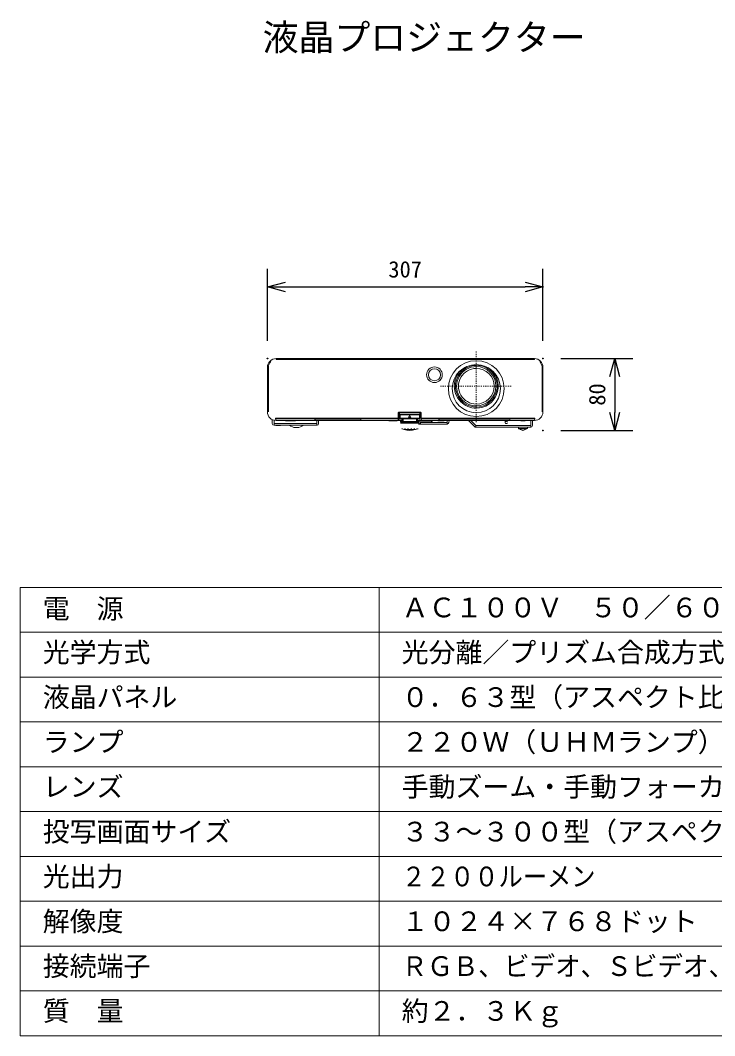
# Model space of a CAD drawing. Units: millimetres, scale not verified. Extents: x -62 to 63, y -57 to 57.
# Drawn here: x -62.5 to 14.9, y -56.5 to 56.7 of the extents above; entities that cross this region are included whole.
import ezdxf
from ezdxf.enums import TextEntityAlignment as Align

# ---------------------------------------------------------------- set-up
doc = ezdxf.new("R2010")
doc.units = ezdxf.units.MM
doc.header["$LTSCALE"] = 0.125
doc.header["$PDMODE"] = 32
doc.header["$PDSIZE"] = 0.0625
doc.linetypes.add('USER1', pattern=[4, 1, -1, 1, -1])
for name, color, linetype, lineweight in [('0-0_0', 7, 'Continuous', 25), ('0-1_WAKU', 1, 'Continuous', 18), ('0-5_GAIKEI', 1, 'Continuous', 18), ('0-6_SUNPO', 7, 'Continuous', 25)]:
    doc.layers.add(name, color=color, linetype=linetype, lineweight=lineweight)
doc.layers.add('0-2_MOJI1', color=7, linetype='Continuous')
doc.layers.add('0-4_DEFPOINTS', color=7, linetype='Continuous')
doc.styles.add('ＭＳ ゴシック', font='')
doc.styles.get('ＭＳ ゴシック').set_extended_font_data('MS Gothic')

# ---------------------------------------------------------------- blocks, each defined once
blk = doc.blocks.new('_OPEN30')
at = {"layer": '0-0_0'}
blk.add_line((0, 0), (-1, 0), dxfattribs=at)
blk.add_lwpolyline([(-1, 0.26795), (0, 0), (-1, -0.26795)], dxfattribs=at)
blk = doc.blocks.new('D6')
at = {"layer": '0-4_DEFPOINTS'}
for p in [(-6.9145, 14.8277), (-6.9145, 6.8277), (1.0855, 6.8277)]:
    blk.add_point(p, dxfattribs=at)
at = {"layer": '0-6_SUNPO'}
for p, q in [((-4.9145, 14.8277), (3.0855, 14.8277)), ((1.0855, 12.8277), (1.0855, 8.8277)), ((-4.9145, 6.8277), (3.0855, 6.8277))]:
    blk.add_line(p, q, dxfattribs=at)
at = {"layer": '0-6_SUNPO', "xscale": 2, "yscale": 2}
for p, rotation in [((1.0855, 14.8277), 90), ((1.0855, 6.8277), 270)]:
    blk.add_blockref('_OPEN30', p, dxfattribs=dict(at, rotation=rotation))
at = {"layer": '0-6_SUNPO', "style": 'ＭＳ ゴシック'}
blk.add_text('80', height=1.833, rotation=90, dxfattribs=at).set_placement((0.5855, 9.5777), align=Align.BOTTOM_LEFT)
blk = doc.blocks.new('D4')
at = {"layer": '0-4_DEFPOINTS'}
for p in [(-6.9145, 22.8223), (-37.6145, 14.8223), (-6.9145, 14.8223)]:
    blk.add_point(p, dxfattribs=at)
at = {"layer": '0-6_SUNPO'}
for p, q in [((-37.6145, 16.8223), (-37.6145, 24.8223)), ((-6.9145, 16.8223), (-6.9145, 24.8223)), ((-35.6145, 22.8223), (-8.9145, 22.8223))]:
    blk.add_line(p, q, dxfattribs=at)
at = {"layer": '0-6_SUNPO', "xscale": 2, "yscale": 2, "rotation": 180}
blk.add_blockref('_OPEN30', (-37.6145, 22.8223), dxfattribs=at)
at = {"layer": '0-6_SUNPO', "xscale": 2, "yscale": 2}
blk.add_blockref('_OPEN30', (-6.9145, 22.8223), dxfattribs=at)
at = {"layer": '0-6_SUNPO', "style": 'ＭＳ ゴシック'}
blk.add_text('307', height=1.833, dxfattribs=at).set_placement((-24.1395, 23.3223), align=Align.BOTTOM_LEFT)

msp = doc.modelspace()

# ---------------------------------------------------------------- linework, layer by layer
at = {"layer": '0-1_WAKU', "color": 4}
for p, q in [((62.5131, -6.5082), (-62.4869, -6.5082)), ((-62.4869, -6.5082), (-62.4869, -56.5082)), ((-22.4869, -56.5082), (-22.4869, -6.5082)), ((-62.4869, -56.5082), (62.5131, -56.5082))]:
    msp.add_line(p, q, dxfattribs=at)
at = {"layer": '0-1_WAKU'}
for p, q in [((-62.4869, -11.5082), (62.5131, -11.5082)), ((-62.4869, -16.5082), (62.5131, -16.5082)), ((-62.4869, -21.5082), (62.5131, -21.5082)), ((-62.4869, -26.5082), (62.5131, -26.5082)), ((-62.4869, -31.5082), (62.5131, -31.5082)), ((-62.4869, -36.5082), (62.5131, -36.5082)), ((-62.4869, -41.5082), (62.5131, -41.5082)), ((-62.4869, -46.5082), (62.5131, -46.5082)), ((-62.4869, -51.5082), (62.5131, -51.5082))]:
    msp.add_line(p, q, dxfattribs=at)
at = {"layer": '0-5_GAIKEI', "linetype": 'USER1'}
for p, q in [((-11.6721, 11.926), (-11.6721, 19.926)), ((-15.6721, 15.926), (-7.6721, 15.926))]:
    msp.add_line(p, q, dxfattribs=at)
at = {"layer": '0-5_GAIKEI'}
for p, q in [((-34.6599, 18.7358), (-34.5861, 18.6683)), ((-33.9921, 19.006), (-33.9921, 18.906)), ((-17.1099, 19.0163), (-16.9898, 19.0163)), ((-11.6721, 18.2616), (-11.6721, 18.3116)), ((-11.6721, 18.246), (-11.6721, 18.2616)), ((-11.6721, 18.116), (-11.6721, 18.1337)), ((-4.5243, 18.7358), (-4.5981, 18.6683)), ((-34.8399, 18.0878), (-34.8421, 18.0528)), ((-34.8421, 18.0528), (-34.8421, 13.0631)), ((-4.3421, 18.0528), (-4.3444, 18.0879)), ((-4.3421, 13.0631), (-4.3421, 18.0528)), ((-11.6721, 13.7184), (-11.6721, 13.736)), ((-11.6721, 13.5905), (-11.6721, 13.606)), ((-11.6721, 13.5405), (-11.6721, 13.5905)), ((-20.344, 12.9469), (-20.374, 12.9474)), ((-20.3539, 12.379), (-20.344, 12.9469)), ((-17.8902, 12.996), (-20.294, 12.996)), ((-20.2671, 12.996), (-20.2671, 12.826)), ((-20.2671, 12.8261), (-20.2671, 12.726)), ((-20.2671, 12.726), (-20.2671, 12.376)), ((-20.2671, 12.726), (-20.1671, 12.726)), ((-20.2171, 12.826), (-20.2171, 12.996)), ((-17.9671, 12.826), (-20.2171, 12.826)), ((-20.1671, 12.776), (-20.2171, 12.776)), ((-18.0171, 12.776), (-20.1671, 12.776)), ((-20.1671, 12.726), (-20.1671, 12.776)), ((-20.1671, 12.726), (-18.0171, 12.726)), ((-20.1671, 12.376), (-20.1671, 12.726)), ((-19.0921, 12.6636), (-19.2221, 12.4384)), ((-18.9621, 12.4385), (-19.0921, 12.6636)), ((-17.9671, 12.776), (-18.0171, 12.776)), ((-18.0171, 12.776), (-18.0171, 12.726)), ((-18.0171, 12.726), (-18.0171, 12.376)), ((-18.0171, 12.726), (-17.9171, 12.726)), ((-17.9671, 12.996), (-17.9671, 12.826)), ((-17.9671, 12.826), (-17.9671, 12.776)), ((-17.9171, 12.826), (-17.9671, 12.826)), ((-17.9171, 12.826), (-17.9171, 12.996)), ((-17.9171, 12.726), (-17.9171, 12.826)), ((-17.9171, 12.376), (-17.9171, 12.726)), ((-17.8902, 12.996), (-17.8902, 13.026)), ((-17.8402, 12.9469), (-17.8303, 12.379)), ((-11.6721, 13.506), (-11.6721, 13.476)), ((-34.402, 11.7726), (-34.4096, 12.2026)), ((-34.2083, 12.131), (-34.2021, 11.7726)), ((-34.2021, 11.7726), (-29.4521, 11.7726)), ((-34.2021, 11.7726), (-34.2021, 11.576)), ((-29.4521, 11.576), (-34.2021, 11.576)), ((-34.0478, 12.3796), (-20.3839, 12.3796)), ((-34.0478, 12.2841), (-34.0478, 12.3796)), ((-34.0478, 12.2841), (-20.3851, 12.2841)), ((-33.9921, 12.106), (-34.0478, 12.2841)), ((-33.9923, 11.536), (-33.9942, 11.576)), ((-33.9923, 11.536), (-33.8923, 11.536)), ((-33.8923, 11.536), (-33.8929, 11.576)), ((-33.8923, 11.536), (-33.5923, 11.536)), ((-33.5923, 11.536), (-33.5923, 11.576)), ((-33.5923, 11.536), (-33.4923, 11.536)), ((-33.4903, 11.576), (-33.4923, 11.536)), ((-32.9416, 12.066), (-32.9421, 12.106)), ((-32.9416, 12.066), (-32.7416, 12.066)), ((-32.7416, 12.066), (-32.7409, 12.106)), ((-32.7416, 12.066), (-32.4916, 12.066)), ((-32.6344, 12.056), (-32.6344, 12.066)), ((-32.4916, 12.066), (-32.4916, 12.106)), ((-32.4916, 12.0953), (-31.8344, 12.0953)), ((-31.8344, 12.106), (-31.8344, 12.0953)), ((-31.7848, 12.0953), (-31.7848, 12.106)), ((-29.655, 12.2554), (-29.6576, 12.106)), ((-29.6351, 12.106), (-29.6576, 12.106)), ((-24.5292, 12.2554), (-29.655, 12.2554)), ((-29.6431, 12.2554), (-29.6351, 12.106)), ((-29.6351, 12.2554), (-29.6351, 12.106)), ((-29.4521, 11.7726), (-29.4463, 12.106)), ((-29.4521, 11.576), (-29.4521, 11.7726)), ((-29.2464, 12.106), (-29.2522, 11.7726)), ((-24.5491, 12.106), (-24.5491, 12.2554)), ((-24.5491, 12.106), (-24.5411, 12.2554)), ((-24.5266, 12.106), (-24.5491, 12.106)), ((-24.5266, 12.106), (-24.5292, 12.2554)), ((-21.4439, 12.106), (-21.4439, 12.0953)), ((-20.4744, 12.106), (-20.4746, 12.0953)), ((-20.3851, 12.2841), (-20.3882, 12.106)), ((-20.11, 12.106), (-20.3882, 12.106)), ((-20.3851, 12.2841), (-20.3839, 12.3796)), ((-20.3582, 12.1355), (-20.3551, 12.3122)), ((-20.1105, 12.1355), (-20.3582, 12.1355)), ((-20.3551, 12.3122), (-20.3539, 12.379)), ((-20.2671, 12.376), (-20.1671, 12.376)), ((-18.0171, 12.376), (-20.1671, 12.376)), ((-20.1671, 12.276), (-20.1671, 12.376)), ((-18.0171, 12.276), (-20.1671, 12.276)), ((-20.1088, 12.0343), (-20.1105, 12.1355)), ((-20.107, 11.936), (-20.1088, 12.0343)), ((-20.061, 12.0343), (-20.1088, 12.0343)), ((-20.0874, 11.8017), (-20.0851, 11.7758)), ((-18.0969, 11.8017), (-20.0873, 11.8017)), ((-19.9915, 12.0343), (-20.061, 12.0343)), ((-20.0375, 11.856), (-18.1467, 11.856)), ((-19.9967, 11.936), (-19.9915, 12.0343)), ((-19.8321, 11.936), (-19.9967, 11.936)), ((-19.9941, 11.986), (-19.9871, 11.986)), ((-19.9789, 12.276), (-19.9915, 12.0343)), ((-19.9871, 12.0352), (-19.9915, 12.0352)), ((-19.9871, 12.0352), (-19.9871, 12.1187)), ((-19.9871, 12.0352), (-19.9871, 11.986)), ((-19.9871, 11.986), (-19.9371, 11.986)), ((-19.8871, 12.0362), (-19.8821, 12.0361)), ((-19.8821, 12.276), (-19.8821, 11.986)), ((-19.8321, 11.986), (-19.8821, 11.986)), ((-19.8321, 11.986), (-19.8321, 11.936)), ((-18.3521, 11.936), (-19.8321, 11.936)), ((-19.6891, 11.8904), (-19.6921, 11.856)), ((-19.0921, 11.8904), (-19.6891, 11.8904)), ((-19.2221, 12.4385), (-18.9621, 12.4385)), ((-18.4951, 11.8904), (-19.0921, 11.8904)), ((-18.4921, 11.856), (-18.4951, 11.8904)), ((-18.495, 11.8886), (-18.3053, 11.8886)), ((-18.3521, 11.986), (-18.3021, 11.986)), ((-18.3521, 11.986), (-18.3521, 11.936)), ((-18.3053, 11.8886), (-18.3095, 11.936)), ((-18.3053, 11.856), (-18.3053, 11.8886)), ((-18.3021, 12.276), (-18.3021, 11.986)), ((-18.3021, 12.0361), (-18.2971, 12.0362)), ((-18.1971, 11.986), (-18.2471, 11.986)), ((-18.1927, 12.0343), (-18.2054, 12.276)), ((-18.1902, 11.986), (-18.1971, 11.986)), ((-18.1927, 12.0343), (-18.1876, 11.936)), ((-18.1233, 12.0343), (-18.1927, 12.0343)), ((-18.0817, 12.0343), (-18.1233, 12.0343)), ((-17.9068, 11.706), (-18.1124, 11.706)), ((-18.1061, 11.8886), (-18.1102, 11.936)), ((-18.0991, 11.7759), (-18.0969, 11.8017)), ((-18.0869, 11.936), (-18.0817, 12.0343)), ((-18.0568, 11.956), (-18.0858, 11.956)), ((-18.0764, 12.1355), (-18.0817, 12.0343)), ((-17.7961, 12.106), (-18.0779, 12.106)), ((-17.826, 12.1355), (-18.0764, 12.1355)), ((-18.062, 12.106), (-18.0602, 12.0543)), ((-18.0602, 12.0543), (-18.0568, 11.956)), ((-16.6539, 11.956), (-18.0568, 11.956)), ((-18.0171, 12.376), (-18.0171, 12.276)), ((-18.0171, 12.376), (-17.9171, 12.376)), ((-17.9127, 11.956), (-17.9068, 11.8886)), ((-17.9068, 11.8886), (-14.9254, 11.8886)), ((-17.9068, 11.8886), (-17.9068, 11.706)), ((-14.9254, 11.706), (-17.9068, 11.706)), ((-17.8303, 12.379), (-17.8003, 12.3796)), ((-17.8303, 12.379), (-17.8291, 12.3122)), ((-17.8291, 12.3122), (-17.8261, 12.1355)), ((-17.8003, 12.3796), (-17.7991, 12.2841)), ((-17.8003, 12.3796), (-5.1364, 12.3796)), ((-17.796, 12.106), (-17.7991, 12.2841)), ((-17.7991, 12.2841), (-5.1364, 12.2841)), ((-16.6539, 12.0543), (-16.653, 12.106)), ((-16.6539, 11.956), (-16.6539, 12.0543)), ((-16.553, 12.106), (-16.5539, 12.0543)), ((-15.9511, 12.106), (-15.9511, 12.076)), ((-15.8382, 12.2554), (-15.8408, 12.106)), ((-15.8188, 12.106), (-15.8408, 12.106)), ((-7.9226, 12.2554), (-15.8382, 12.2554)), ((-15.8267, 12.2554), (-15.8188, 12.106)), ((-15.8188, 12.2554), (-15.8188, 12.106)), ((-14.9254, 11.8886), (-14.9064, 12.1061)), ((-14.9254, 11.706), (-14.9254, 11.8886)), ((-14.7071, 12.1061), (-14.7261, 11.8886)), ((-12.5403, 12.106), (-11.8489, 11.4146)), ((-12.261, 12.106), (-11.7075, 11.5526)), ((-11.7075, 11.5526), (-5.6104, 11.5526)), ((-11.7075, 11.5526), (-11.7075, 11.356)), ((-5.6104, 11.356), (-11.7075, 11.356)), ((-8.4712, 11.993), (-8.4771, 12.106)), ((-8.4637, 11.8508), (-8.4712, 11.993)), ((-8.3773, 12.106), (-8.3713, 11.993)), ((-8.3029, 11.993), (-8.3713, 11.993)), ((-8.3639, 11.756), (-8.3103, 11.756)), ((-8.3029, 11.993), (-8.297, 12.106)), ((-8.1971, 12.106), (-8.2031, 11.993)), ((-8.1971, 12.106), (-8.1971, 12.1061)), ((-7.942, 12.106), (-7.942, 12.2554)), ((-7.942, 12.106), (-7.9341, 12.2554)), ((-7.92, 12.106), (-7.942, 12.106)), ((-7.92, 12.106), (-7.9226, 12.2554)), ((-6.9772, 11.356), (-6.9691, 11.2034)), ((-6.6927, 12.066), (-6.6927, 12.106)), ((-6.4427, 12.066), (-6.6927, 12.066)), ((-6.4427, 12.066), (-6.4434, 12.106)), ((-6.2427, 12.066), (-6.4427, 12.066)), ((-6.2427, 12.066), (-6.2421, 12.106)), ((-5.9751, 11.2034), (-5.967, 11.356)), ((-5.6104, 11.5526), (-5.6007, 12.106)), ((-5.6104, 11.356), (-5.6104, 11.5526)), ((-5.4008, 12.106), (-5.4104, 11.5526)), ((-5.1364, 12.2841), (-5.1921, 12.106)), ((-5.1364, 12.2841), (-5.1364, 12.3796)), ((-31.8121, 11.3102), (-31.6121, 11.3102)), ((-20.0247, 11.1902), (-20.0039, 11.1902)), ((-19.9035, 11.1902), (-19.8443, 11.1902)), ((-19.7201, 11.0862), (-19.0921, 11.0862)), ((-19.6588, 11.1902), (-19.5701, 11.1902)), ((-19.3279, 11.1902), (-19.2232, 11.1902)), ((-19.0921, 11.0862), (-18.4641, 11.0862)), ((-18.961, 11.1902), (-18.8564, 11.1902)), ((-18.6141, 11.1902), (-18.5254, 11.1902)), ((-18.34, 11.1902), (-18.2807, 11.1902)), ((-18.1804, 11.1902), (-18.1595, 11.1902)), ((-5.9751, 11.2034), (-6.9691, 11.2034)), ((-6.0251, 11.156), (-6.9192, 11.156))]:
    msp.add_line(p, q, dxfattribs=at)
at = {"layer": '0-5_GAIKEI', "color": 7}
for p, q in [((-33.9821, 19.006), (-5.2021, 19.006)), ((-34.9421, 13.056), (-34.9421, 18.046)), ((-4.2421, 13.056), (-4.2421, 18.046)), ((-33.9921, 12.106), (-20.3882, 12.106)), ((-17.796, 12.106), (-5.1921, 12.106))]:
    msp.add_line(p, q, dxfattribs=at)
at = {"layer": '0-5_GAIKEI'}
for points in [[(-5.1921, 19.006), (-5.1921, 18.906), (-33.9921, 18.906)], [(-16.1792, 18.066), (-16.1821, 18.066), (-16.1821, 18.0681)], [(-20.3539, 12.379), (-20.3839, 12.3796), (-20.374, 12.9474)], [(-20.294, 12.996), (-20.294, 13.026), (-17.8902, 13.026)], [(-20.2171, 12.776), (-20.2171, 12.826), (-20.2671, 12.826)], [(-17.8402, 12.9469), (-17.8102, 12.9474), (-17.8003, 12.3796)], [(-31.8245, 12.056), (-31.8344, 12.056), (-32.6344, 12.056), (-32.6942, 12.056)], [(-31.8344, 12.056), (-31.8344, 12.0953), (-31.7845, 12.0953)], [(-20.5145, 12.056), (-20.5321, 12.056), (-20.8521, 12.056), (-20.8944, 12.056), (-21.3944, 12.056), (-21.4042, 12.056)], [(-19.9967, 11.936), (-20.0592, 11.936), (-20.1071, 11.936)], [(-19.8321, 12.276), (-19.8321, 11.986), (-18.3521, 11.986), (-18.3521, 12.276)], [(-18.0869, 11.936), (-18.125, 11.936), (-18.1875, 11.936), (-18.3521, 11.936)], [(-15.9511, 12.076), (-15.2332, 12.076), (-15.2332, 12.106)]]:
    msp.add_lwpolyline(points, dxfattribs=at)
for centre, radius in [((-11.6721, 15.656), 3.1136), ((-11.6721, 15.656), 2.6859), ((-16.3321, 17.206), 0.875), ((-16.3321, 17.206), 0.675)]:
    msp.add_circle(centre, radius, dxfattribs=at)
at = {"layer": '0-5_GAIKEI', "color": 7}
for centre, radius, start, end in [((-33.9821, 18.046), 0.96, 90, 180), ((-5.2021, 18.046), 0.96, 0, 90), ((-33.9921, 13.056), 0.95, 179.99996, 270), ((-5.1921, 13.056), 0.95, 270.00002, 0.00001)]:
    msp.add_arc(centre, radius, start, end, dxfattribs=at)
at = {"layer": '0-5_GAIKEI'}
for centre, radius, start, end in [((-33.8611, 18.0056), 0.9822, 137.5693, 175.19785), ((-16.9898, 18.9763), 0.04, 48.69844, 89.99998), ((-11.6721, 15.926), 2.32, 89.99998, 270), ((-11.6721, 15.926), 2.3355, 45, 89.99998), ((-5.3231, 18.0056), 0.9822, 4.80212, 42.43068), ((-11.6721, 15.926), 2.45, 121.21378, 224.99998), ((-11.6721, 15.926), 2.19, 89.99998, 270), ((-11.6721, 15.926), 1.9875, 89.99998, 270), ((-11.6721, 15.926), 2.19, 270.00002, 89.99998), ((-11.6721, 15.926), 1.9875, 270.00002, 89.99998), ((-11.6721, 15.926), 2.45, 270.00002, 45), ((-11.6721, 15.926), 2.32, 270.00002, 45), ((-11.6721, 15.926), 2.45, 45, 58.78618), ((-11.6721, 15.926), 2.45, 224.99998, 270), ((-11.6721, 15.6575), 3.1016, 319.30473, 319.88508), ((-20.294, 12.946), 0.08, 89.99998, 178.99997), ((-20.294, 12.946), 0.05, 89.99998, 178.99997), ((-20.2171, 12.726), 0.05, 89.99998, 179.99996), ((-17.9671, 12.726), 0.05, 0, 89.99998), ((-17.8902, 12.946), 0.08, 1, 89.99998), ((-17.8902, 12.946), 0.05, 1, 89.99998), ((-34.2021, 11.776), 0.2, 180.99996, 270), ((-32.6942, 12.096), 0.04, 228.59037, 270), ((-31.7121, 12.5227), 1.2167, 231.0853, 265.28542), ((-31.7121, 12.5227), 1.2167, 274.71452, 308.91465), ((-29.4521, 11.776), 0.2, 270, 358.99999), ((-29.4121, 11.606), 0.03, 239.23727, 248.90264), ((-29.4214, 11.5839), 0.00594, 211.67663, 254.49695), ((-29.4121, 11.606), 0.03, 248.55244, 248.90264), ((-20.5145, 12.096), 0.04, 270, 358.99999), ((-20.3882, 12.136), 0.03, 270, 358.99999), ((-20.1671, 12.376), 0.1, 179.99996, 270), ((-20.0375, 11.806), 0.05, 89.99998, 184.99999), ((-20.0552, 11.7785), 0.03, 191.80674, 207.8149), ((-19.9371, 12.036), 0.05, 270, 359.99998), ((-19.8321, 11.986), 0.05, 179.99996, 270), ((-18.3521, 11.986), 0.05, 270, 359.99998), ((-18.2471, 12.036), 0.05, 179.99996, 270), ((-17.9068, 11.906), 0.2, 184.99999, 270), ((-18.0171, 12.376), 0.1, 270, 359.99998), ((-17.7962, 12.1359), 0.0299, 180.78363, 270.26867), ((-16.6539, 12.056), 0.1, 270, 358.99999), ((-14.9254, 11.906), 0.2, 270, 355.00001), ((-11.7075, 11.556), 0.2, 224.99998, 270), ((-8.3639, 11.856), 0.1, 183, 270), ((-8.3103, 11.856), 0.1, 270, 357), ((-5.6104, 11.556), 0.2, 270, 358.99999), ((-19.0921, 13.506), 2.5, 249.77876, 255.46623), ((-19.0921, 13.506), 2.5, 255.45148, 270), ((-19.0921, 13.506), 2.5, 270, 284.54852), ((-19.0921, 13.506), 2.5, 284.53371, 290.20938), ((-6.9192, 11.2061), 0.05, 183.0529, 269.99301), ((-6.4721, 11.4411), 0.4351, 220.93711, 270), ((-6.4721, 11.4411), 0.4351, 270, 318.80383)]:
    msp.add_arc(centre, radius, start, end, dxfattribs=at)

# ---------------------------------------------------------------- block references
at = {"layer": '0-6_SUNPO'}
for name in ['D4', 'D6']:
    msp.add_blockref(name, (2.6724, 4.1784), dxfattribs=at)

# ---------------------------------------------------------------- texts
at = {"layer": '0-2_MOJI1', "style": 'ＭＳ ゴシック'}
for s, height, p in [('液晶プロジェクター', 2.933, (-35.4869, 52.4918)), ('電\u3000源', 2.199, (-59.9869, -10.6401)), ('ＡＣ１００Ｖ\u3000５０／６０Ｈｚ', 2.199, (-19.9869, -10.5082)), ('光学方式', 2.199, (-59.9869, -15.5082)), ('光分離／プリズム合成方式', 2.199, (-19.9869, -15.5082)), ('液晶パネル', 2.199, (-59.9869, -20.5082)), ('０．６３型（アスペクト比４：３時）', 2.199, (-19.9869, -20.5082)), ('ランプ', 2.199, (-59.9869, -25.5082)), ('２２０Ｗ（ＵＨＭランプ）\u3000', 2.199, (-19.9869, -25.5082)), ('レンズ', 2.199, (-59.9869, -30.5082)), ('手動ズーム・手動フォーカスレンズ', 2.199, (-19.9869, -30.5082)), ('投写画面サイズ', 2.199, (-59.9869, -35.5082)), ('３３～３００型（アスペクト比４：３時）', 2.199, (-19.9869, -35.5082)), ('光出力', 2.199, (-59.9869, -40.5082)), ('解像度', 2.199, (-59.9869, -45.5082)), ('１０２４×７６８ドット', 2.199, (-19.9869, -45.5082)), ('接続端子', 2.199, (-59.9869, -50.5082)), ('質\u3000量', 2.199, (-59.9869, -55.5082)), ('約２．３Ｋｇ', 2.199, (-19.9869, -55.5082))]:
    msp.add_text(s, height=height, dxfattribs=at).set_placement(p, align=Align.BOTTOM_LEFT)
for s, width, p in [('２２００ルーメン', 0.9, (-19.9869, -40.5082)), ('ＲＧＢ、ビデオ、Ｓビデオ、ＬＡＮ、シリアル制御', 0.95, (-19.9869, -50.5082))]:
    msp.add_text(s, height=2.199, dxfattribs=dict(at, width=width)).set_placement(p, align=Align.BOTTOM_LEFT)

doc.saveas('drawing.dxf')
